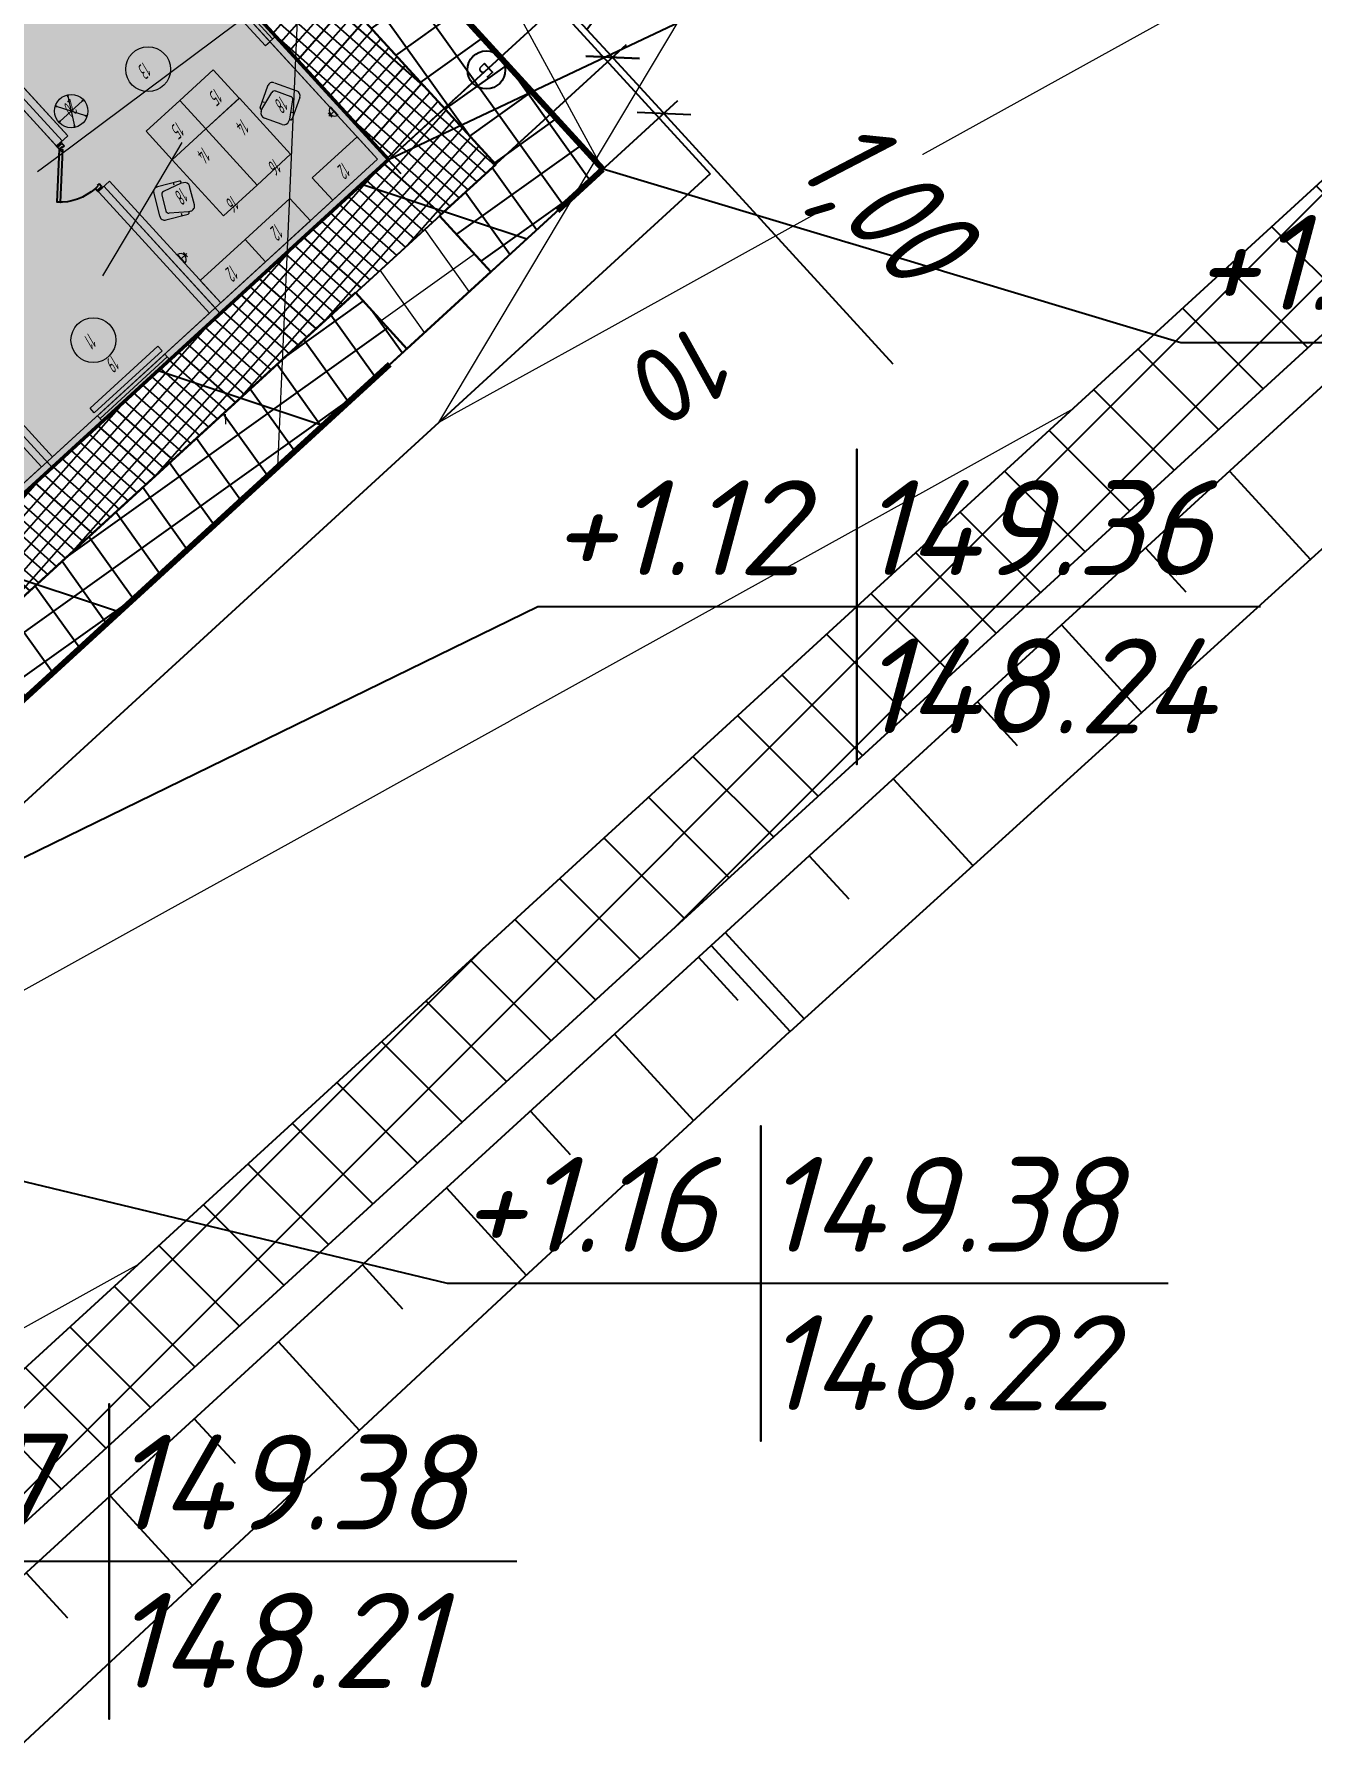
# Model space of a CAD drawing. Header units: metres. Extents: x 2306714 to 2308412, y 453204 to 454783.
# Drawn here: x 2306825.72 to 2306842.54, y 453310.35 to 453332.79 of the extents above; entities that cross this region are included whole.
import ezdxf
from ezdxf.enums import TextEntityAlignment as Align

# ---------------------------------------------------------------- set-up
doc = ezdxf.new("R2010")
doc.units = ezdxf.units.M
doc.linetypes.add('ACAD_ISO02W100', pattern=[15, 12, -3])
doc.linetypes.add('DASHDOT_axis', pattern=[24, 20, -1.5, 1, -1.5])
for name, color, linetype, lineweight in [('280_ПОР_Откосы планировки', 250, 'Continuous', 20), ('ГП_АД том 3.2.6', 250, 'Continuous', 40), ('ГП_Борт_БР100.20.8', 15, 'Continuous', 30), ('ГП_ВП', 1, 'Continuous', 40), ('ГП_Границы ЗУ', 1, 'Continuous', 50), ('ГП_Контур здания', 1, 'Continuous', 40), ('ПД_Проект_Штрих_Тротуар', 24, 'Continuous', 9)]:
    doc.layers.add(name, color=color, linetype=linetype, lineweight=lineweight)
for name, color, linetype in [('АД_серый', 250, 'Continuous'), ('ВП АД', 7, 'Continuous'), ('ГП_здания', 7, 'Continuous'), ('ГП_ПЗМ', 7, 'Continuous'), ('ГП_ПЗМ @ 0.5 (1)', 7, 'Continuous'), ('ГП_Размеры проезд', 7, 'Continuous'), ('ПП_Дорога_Покрытия_Газон', 3, 'Continuous'), ('ТХ здание', 7, 'Continuous'), ('ТХ размеры', 7, 'Continuous')]:
    doc.layers.add(name, color=color, linetype=linetype)
doc.layers.add('ГП_Штриховка отмостки', color=7, linetype='Continuous', true_color=0xfbfccf)
doc.styles.add('ASML', font='isocpeui.ttf')
doc.styles.add('Ck_rus', font='isocpeur.ttf', dxfattribs={"width": 0.8, "oblique": 15, "height": 2.5})
doc.styles.add('GOST 2.304', font='CS_Gost2304.shx', dxfattribs={"width": 0.8})
doc.styles.add('GOST-2.304_Type-B', font='arial.ttf')
doc.styles.add('ISOCPEUR.ttf', font='isocpeur.ttf')
doc.styles.add('СПДС', font='isocpeur.ttf')
doc.dimstyles.new('ASML', dxfattribs={"dimtxt": 2.3, "dimasz": 1.5, "dimexe": 0.5, "dimexo": 0.5, "dimgap": 0.5, "dimtad": 1, "dimzin": 0, "dimdsep": 46, "dimtxsty": 'ASML', "dimblk": 'OBLIQUE', "dimcen": 0.09, "dimdle": 0.5, "dimadec": 0, "dimazin": 0, "dimtfac": 1, "dimtofl": 0, "dimtmove": 0, "dimatfit": 3, "dimldrblk": 'NONE', "dimfxl": 1, "dimtolj": 1, "dimtzin": 0, "dimarcsym": 0})
doc.dimstyles.new('Ck_Линейный р-р', dxfattribs={"dimscale": 0, "dimtxt": 2.5, "dimasz": 1, "dimexe": 0.5, "dimexo": 0.5, "dimtad": 1, "dimzin": 1, "dimtxsty": 'Ck_rus', "dimblk": 'OBLIQUE', "dimcen": 0, "dimdle": 0.1, "dimadec": 0, "dimazin": 0, "dimtfac": 1, "dimtofl": 0, "dimtmove": 1, "dimatfit": 3, "dimfxl": 1, "dimarcsym": 0})

# ---------------------------------------------------------------- blocks, each defined once
blk = doc.blocks.new('АД 3.2.6')
at = {"layer": 'АД_серый'}
h = blk.add_hatch(dxfattribs=at)
h.set_pattern_fill('ANSI37', color=256, scale=0.25)
h.set_pattern_definition([(45, (-2306965.9422, -453205.9558), (-0.56126600757, 0.56126600757), []), (135, (-2306965.9422, -453205.9558), (-0.56126600757, -0.56126600757), [])])
edge = h.paths.add_edge_path()
edge.add_line((1053.932, 1206.085), (1054.025, 1208.205))
edge.add_line((1054.025, 1208.205), (1018.622, 1175.792))
edge.add_line((1018.622, 1175.792), (966.992, 1128.523))
edge.add_line((966.992, 1128.523), (878.484, 1047.491))
edge.add_line((878.484, 1047.491), (841.605, 1013.727))
edge.add_line((841.605, 1013.727), (814.315, 988.742))
edge.add_line((814.315, 988.742), (777.436, 954.979))
edge.add_line((777.436, 954.979), (740.558, 921.215))
edge.add_line((740.558, 921.215), (666.801, 853.688))
edge.add_line((666.801, 853.688), (629.922, 819.925))
edge.add_line((629.922, 819.925), (593.044, 786.161))
edge.add_line((593.044, 786.161), (556.165, 752.398))
edge.add_line((556.165, 752.398), (292.418, 510.929))
edge.add_line((292.418, 510.929), (59.061, 297.283))
edge.add_arc((479.248, -161.67), 622.25, 132.475091, 141.131797)
edge.add_line((-5.231, 228.811), (-27.958, 200.613))
edge.add_arc((-516.719, 594.546), 627.75, 312.475231, 321.131797, ccw=False)
edge.add_line((-92.817, 131.536), (-212.235, 22.206))
edge.add_line((-212.235, 22.206), (-211.222, 21.099))
edge.add_line((-211.222, 21.099), (-91.804, 130.43))
edge.add_arc((-516.719, 594.546), 629.25, 312.475231, 321.131797)
edge.add_line((-26.79, 199.672), (-4.063, 227.87))
edge.add_arc((479.248, -161.67), 620.75, 132.475091, 141.131797, ccw=False)
edge.add_line((60.074, 296.177), (293.446, 509.837))
edge.add_line((293.446, 509.837), (557.178, 751.291))
edge.add_line((557.178, 751.291), (594.057, 785.055))
edge.add_line((594.057, 785.055), (630.935, 818.818))
edge.add_line((630.935, 818.818), (667.814, 852.582))
edge.add_line((667.814, 852.582), (741.571, 920.109))
edge.add_line((741.571, 920.109), (778.449, 953.872))
edge.add_line((778.449, 953.872), (815.328, 987.636))
edge.add_line((815.328, 987.636), (842.618, 1012.621))
edge.add_line((842.618, 1012.621), (879.496, 1046.384))
edge.add_line((879.496, 1046.384), (968.005, 1127.417))
edge.add_line((968.005, 1127.417), (1019.635, 1174.685))
edge.add_line((1019.635, 1174.685), (1053.932, 1206.085))
for p, q in [((-118.536, 105.278, 149.392), (-117.471, 104.115, 149.392)), ((-119.643, 104.265, 149.392), (-119.112, 103.686, 149.392)), ((-120.749, 103.253, 149.392), (-119.693, 102.099, 149.392)), ((-133.475, 103.125, 144.46), (-133.475, 103.125, 144.46)), ((-121.855, 102.24, 149.392), (-121.33, 101.666, 149.392)), ((-122.962, 101.227, 149.392), (-121.915, 100.084, 149.392)), ((-124.068, 100.214, 149.392), (-123.547, 99.645, 149.392)), ((-125.174, 99.201, 149.392), (-124.137, 98.068, 149.392)), ((-125.526, 98.878, 149.997), (-125.008, 98.312, 149.997)), ((-126.633, 97.866, 149.997), (-125.592, 96.729, 149.997)), ((-127.739, 96.853, 149.997), (-127.217, 96.282, 149.997)), ((-128.845, 95.84, 149.997), (-127.795, 94.693, 149.997)), ((-129.952, 94.827, 149.997), (-129.423, 94.249, 149.997)), ((-131.058, 93.814, 149.997), (-129.993, 92.65, 149.997)), ((-132.165, 92.801, 149.997), (-131.628, 92.215, 149.997)), ((-133.271, 91.788, 149.997), (-132.19, 90.607, 149.997)), ((-134.377, 90.775, 149.997), (-133.833, 90.181, 149.997))]:
    blk.add_line(p, q, dxfattribs=at)
blk.add_lwpolyline([(55.347, 301.34, 0.03779), (-9.513, 232.263), (-32.241, 204.064, -0.037789), (-96.531, 135.593), (-104.606, 128.199), (-107.984, 131.887), (-128.748, 112.877), (-125.371, 109.189), (-204.884, 36.392), (-211.3, 43.398), (-222.364, 33.269), (-212.235, 22.206), (-92.817, 131.536, 0.037789), (-27.958, 200.613), (-5.231, 228.811, -0.03779), (59.061, 297.283)], format="xyb", dxfattribs=at)
at = {"layer": 'АД_серый', "flags": 128}
blk.add_lwpolyline([(1344.157, 1465.504), (1278.693, 1409.948, 0.009404), (1222.384, 1360.309), (1074.584, 1224.993), (1077.96, 1221.305), (1065.79, 1210.163), (1057.307, 1202.397), (1053.932, 1206.085), (60.074, 296.177, 0.03779), (-4.063, 227.87), (-26.79, 199.672, -0.037789), (-91.804, 130.43), (-211.222, 21.099), (-212.235, 22.206)], format="xyb", dxfattribs=at)
at = {"layer": 'АД_серый', "linetype": 'Continuous', "flags": 128}
for points in [[(-199.82, 30.86), (-184.364, 45.011), (-165.925, 61.892), (-147.699, 78.578), (-147.485, 78.774), (-147.37, 78.88), (-129.046, 95.656), (-126.833, 97.682), (-125.359, 99.032), (-124.322, 97.9), (-109.509, 111.338), (-98.44, 121.463), (-96.964, 122.812), (-91.04, 128.188), (-90.332, 128.822), (-83.564, 134.97), (-76.311, 142.005), (-72.914, 145.367), (-72.721, 145.56), (-72.604, 145.677), (-69.168, 149.15), (-62.157, 156.424)], [(-199.82, 30.86), (-202.803, 28.129), (-210.884, 20.73), (-211.622, 20.055), (-223.777, 33.331), (-223.039, 34.007), (-214.958, 41.405), (-211.238, 44.811), (-204.822, 37.805), (-190.104, 51.28), (-171.664, 68.162), (-153.439, 84.848), (-153.225, 85.044), (-153.109, 85.15), (-134.786, 101.925), (-126.784, 109.251), (-130.16, 112.939), (-119.723, 122.495), (-107.922, 133.299)], [(-125.359, 99.032), (-110.607, 112.538), (-99.543, 122.667)], [(-198.624, 29.555), (-182.999, 43.52), (-164.547, 60.388), (-146.515, 77.285), (-146.303, 77.483), (-146.188, 77.59), (-127.995, 94.508), (-125.792, 96.545), (-124.323, 97.9)]]:
    blk.add_lwpolyline(points, dxfattribs=at)
blk = doc.blocks.new('A$Cc45fd573')
h = blk.add_hatch(color=1)
h.dxf.hatch_style = 1
h.paths.add_polyline_path([(52.474, 59.624), (65.666, 71.87), (71.79, 65.274), (58.597, 53.028)])
at = {"layer": 'ГП_Штриховка отмостки'}
h = blk.add_hatch(dxfattribs=at)
h.set_pattern_fill('ANSI37', color=8, scale=0.05, angle=-176.0662)
h.set_pattern_definition([(228.933840316, (-2303578.81353, -469156.88798), (0.119689804284, -0.104287646682), []), (318.933840316, (-2303578.81353, -469156.88798), (0.104287646682, 0.119689804284), [])])
h.paths.add_polyline_path([(51.061, 59.676), (65.719, 73.283), (73.203, 65.221), (58.545, 51.614)])
h.paths.add_polyline_path([(52.474, 59.624), (65.666, 71.87), (71.79, 65.274), (58.597, 53.028)], flags=16)
at = {"layer": 'ПД_Проект_Штрих_Тротуар'}
h = blk.add_hatch(dxfattribs=at)
h.set_pattern_fill('ANSI37', color=256, scale=0.25, angle=-9.0804)
h.set_pattern_definition([(35.91960502, (-2303508.4775, -469079.31316), (-0.46565303754, 0.64281125622), []), (125.91960502, (-2303508.4775, -469079.31316), (-0.64281125622, -0.46565303754), [])])
h.paths.add_polyline_path([(71.371, 63.52), (72.05, 62.788), (73.149, 63.809), (72.469, 64.541)])
at = {"layer": 'ПП_Дорога_Покрытия_Газон'}
h = blk.add_hatch(dxfattribs=at)
h.set_pattern_fill('ANSI37', color=256, scale=0.15, angle=-9.0804)
h.set_pattern_definition([(35.919605022, (-2303578.81353, -469156.888), (-0.27939182252, 0.38568675373), []), (125.919605022, (-2303578.81353, -469156.888), (-0.38568675373, -0.27939182252), [])])
h.paths.add_polyline_path([(11.346, 7.8), (3.284, 0.317), (73.203, 65.221)], flags=17)
edge = h.paths.add_edge_path()
edge.add_line((72.051, 62.787), (71.37, 63.52))
edge.add_line((71.37, 63.52), (50.754, 44.383))
edge.add_line((50.754, 44.383), (51.435, 43.649))
edge.add_line((51.435, 43.649), (50.335, 42.629))
edge.add_line((50.335, 42.629), (49.654, 43.362))
edge.add_line((49.654, 43.362), (37.291, 31.885))
edge.add_line((37.291, 31.885), (37.971, 31.152))
edge.add_line((37.971, 31.152), (36.872, 30.131))
edge.add_line((36.872, 30.131), (36.191, 30.864))
edge.add_line((36.191, 30.864), (12.446, 8.821))
edge.add_line((12.446, 8.821), (13.126, 8.088))
edge.add_line((13.126, 8.088), (12.027, 7.068))
edge.add_line((12.027, 7.068), (11.346, 7.8))
edge.add_line((11.346, 7.8), (3.284, 0.317))
edge.add_line((3.284, 0.317), (3.965, -0.416))
edge.add_line((3.965, -0.416), (2.939, -1.369))
edge.add_line((2.939, -1.369), (2.258, -0.636))
edge.add_line((2.258, -0.636), (-3.607, -6.081))
edge.add_line((-3.607, -6.081), (-6.938, -2.487))
edge.add_line((-6.938, -2.487), (17.173, 19.896))
edge.add_line((17.173, 19.896), (14.861, 22.388))
edge.add_line((14.861, 22.388), (39.705, 45.452))
edge.add_line((39.705, 45.452), (39.658, 45.503))
edge.add_line((39.658, 45.503), (52.85, 57.749))
edge.add_line((52.85, 57.749), (51.061, 59.676))
edge.add_line((51.061, 59.676), (65.719, 73.283))
edge.add_line((65.719, 73.283), (73.203, 65.221))
edge.add_line((73.203, 65.221), (72.47, 64.541))
edge.add_line((72.47, 64.541), (73.15, 63.808))
edge.add_line((73.15, 63.808), (74.616, 65.168))
edge.add_line((74.616, 65.168), (65.772, 74.696))
edge.add_line((65.772, 74.696), (49.648, 59.729))
edge.add_line((49.648, 59.729), (51.28, 57.97))
edge.add_line((51.28, 57.97), (13.243, 22.66))
edge.add_line((13.243, 22.66), (15.761, 19.948))
edge.add_line((15.761, 19.948), (-7.622, -1.758))
edge.add_line((-7.622, -1.758), (-2.927, -6.814))
edge.add_line((-2.927, -6.814), (72.051, 62.787))
blk.add_lwpolyline([(11.346, 7.8), (3.284, 0.317), (73.203, 65.221)], close=True)
at = {"layer": 'ГП_Борт_БР100.20.8'}
blk.add_lwpolyline([(14.861, 22.388), (39.705, 45.452), (39.658, 45.503), (52.85, 57.749), (51.061, 59.676), (65.719, 73.283), (73.203, 65.221), (72.47, 64.541), (73.15, 63.808), (72.051, 62.787), (71.37, 63.52), (50.754, 44.383), (51.435, 43.649), (50.336, 42.628), (49.654, 43.362), (37.291, 31.885), (37.971, 31.152), (36.872, 30.131), (36.192, 30.864), (12.446, 8.821)], dxfattribs=at)
at = {"layer": 'ГП_Контур здания', "color": 250, "lineweight": 50, "ltscale": 100}
blk.add_lwpolyline([(52.474, 59.624), (65.666, 71.87), (71.79, 65.274), (58.597, 53.028)], close=True, dxfattribs=at)
at = {"layer": 'ГП_Штриховка отмостки', "color": 8}
blk.add_lwpolyline([(51.061, 59.676), (65.719, 73.283), (73.203, 65.221), (58.545, 51.614)], close=True, dxfattribs=at)
at = {"layer": 'ПП_Дорога_Покрытия_Газон'}
blk.add_lwpolyline([(-2.928, -6.814), (-7.622, -1.758), (15.76, 19.949), (13.243, 22.66), (51.28, 57.97), (49.648, 59.729), (65.772, 74.696), (74.616, 65.168)], close=True, dxfattribs=at)
blk = doc.blocks.new('_Oblique')
at = {"color": 0, "linetype": 'ByBlock', "lineweight": -2}
blk.add_line((-0.5, -0.5), (0.5, 0.5), dxfattribs=at)
blk = doc.blocks.new('*D100')
at = {"layer": 'ГП_Размеры проезд', "color": 0, "lineweight": -2, "transparency": 16777216}
for p, q in [((2306824.49, 453337.944), (2306826.767, 453340.028)), ((2306826.549, 453339.896), (2306832.694, 453333.184)), ((2306830.568, 453331.306), (2306832.844, 453333.39))]:
    blk.add_line(p, q, dxfattribs=at)
at = {"layer": 'ГП_Размеры проезд', "color": 0, "lineweight": -2, "transparency": 16777216, "xscale": 0.5, "yscale": 0.5, "zscale": 0.5}
for p, rotation in [((2306826.583, 453339.859), 132.4750237014015), ((2306832.66, 453333.221), 312.4750237014016)]:
    blk.add_blockref('_Oblique', p, dxfattribs=dict(at, rotation=rotation))
at = {"layer": 'ГП_Размеры проезд', "color": 0, "lineweight": 30, "transparency": 16777216, "insert": (2306830.543, 453337.384), "char_height": 1.25, "attachment_point": 5, "rotation": 312.475, "style": 'Ck_rus', "bg_fill": 3, "box_fill_scale": 1.1, "bg_fill_color": 9, "bg_fill_true_color": 13158600, "bg_fill_transparency": 0}
blk.add_mtext('9,00', dxfattribs=at)
blk = doc.blocks.new('*D101')
at = {"layer": 'ГП_Размеры проезд', "color": 0, "lineweight": -2, "transparency": 16777216}
for p, q in [((2306834.58, 453335.001), (2306832.294, 453337.497)), ((2306832.998, 453332.852), (2306834.58, 453335.001)), ((2306830.568, 453331.306), (2306832.844, 453333.39)), ((2306832.626, 453333.258), (2306833.369, 453332.446)), ((2306831.243, 453330.568), (2306833.52, 453332.652))]:
    blk.add_line(p, q, dxfattribs=at)
at = {"layer": 'ГП_Размеры проезд', "color": 0, "lineweight": -2, "transparency": 16777216, "xscale": 0.5, "yscale": 0.5, "zscale": 0.5}
for p, rotation in [((2306832.66, 453333.221), 132.4750237095579), ((2306833.335, 453332.483), 312.4750237095579)]:
    blk.add_blockref('_Oblique', p, dxfattribs=dict(at, rotation=rotation))
at = {"layer": 'ГП_Размеры проезд', "color": 0, "lineweight": 30, "transparency": 16777216, "insert": (2306834.359, 453337.093), "char_height": 1.25, "attachment_point": 5, "rotation": 312.475, "style": 'Ck_rus', "bg_fill": 3, "box_fill_scale": 1.1, "bg_fill_color": 9, "bg_fill_true_color": 13158600, "bg_fill_transparency": 0}
blk.add_mtext('1,00', dxfattribs=at)
blk = doc.blocks.new('*D102')
at = {"layer": 'ГП_Размеры проезд', "color": 0, "lineweight": -2, "transparency": 16777216}
for p, q in [((2306831.4, 453330.712), (2306833.52, 453332.652)), ((2306833.301, 453332.52), (2306834.045, 453331.709)), ((2306832.076, 453329.974), (2306834.195, 453331.914)), ((2306837.032, 453328.445), (2306834.011, 453331.746))]:
    blk.add_line(p, q, dxfattribs=at)
at = {"layer": 'ГП_Размеры проезд', "color": 0, "lineweight": -2, "transparency": 16777216, "xscale": 0.5, "yscale": 0.5, "zscale": 0.5}
for p, rotation in [((2306833.335, 453332.483), 132.4749646691756), ((2306834.011, 453331.746), 312.4749646691757)]:
    blk.add_blockref('_Oblique', p, dxfattribs=dict(at, rotation=rotation))
at = {"layer": 'ГП_Размеры проезд', "color": 0, "lineweight": 30, "transparency": 16777216, "insert": (2306836.812, 453330.537), "char_height": 1.25, "attachment_point": 5, "rotation": 312.475, "style": 'Ck_rus', "bg_fill": 3, "box_fill_scale": 1.1, "bg_fill_color": 9, "bg_fill_true_color": 13158600, "bg_fill_transparency": 0}
blk.add_mtext('1,00', dxfattribs=at)
blk = doc.blocks.new('BD_Cart_Mark')
at = {"color": 1, "linetype": 'ByBlock', "lineweight": -2, "transparency": 33554687, "style": 'СПДС'}
for tag, p in [('G_C_H_001', (-4.833, 0.833)), ('G_C_H2_001', (-4.833, -3.333))]:
    blk.add_attdef(tag, p, '', height=2.5, dxfattribs=at)
at = {"color": 26, "linetype": 'ByBlock', "lineweight": -2, "transparency": 33554687, "style": 'СПДС'}
blk.add_attdef('G_C_Red_001', (0.583, 0.833), '', height=2.5, dxfattribs=at)
at = {"color": 176, "linetype": 'ByBlock', "lineweight": -2, "transparency": 33554687, "style": 'СПДС'}
blk.add_attdef('G_C_Black_001', (0.583, -3.333), '', height=2.5, dxfattribs=at)
at = {"color": 214, "linetype": 'ByBlock', "lineweight": -2, "transparency": 33554687, "style": 'СПДС'}
blk.add_attdef('G_C_Dop_001', (0.583, -7.5), '', height=2.5, dxfattribs=at)
blk = doc.blocks.new('Площадка НОП парковаязона')
at = {"layer": 'ГП_ПЗМ'}
h = blk.add_hatch(dxfattribs=at)
h.set_pattern_fill('ANSI31', color=1, angle=5156.6202, style=0)
h.set_pattern_definition([(161.62015618, (-2306729.4586, -453201.8055), (-1.001125794, -3.013033711), [])])
h.paths.add_polyline_path([(25.713, 57.762), (25.713, 69.743), (19.841, 64.172)], flags=0)
h.paths.add_polyline_path([(45.713, 76.071), (47.558, 77.76), (45.713, 77.76)], flags=0)
h.paths.add_polyline_path([(65.713, 94.381), (69.403, 97.76), (65.713, 97.76)], flags=0)
h.paths.add_polyline_path([(98.544, 137.76), (90.749, 137.76), (93.578, 140.331), (96.477, 140.173), (98.424, 137.901)], flags=0)
h.paths.add_polyline_path([(91.249, 117.76), (88.286, 117.76), (87.649, 117.176), (87.114, 117.76), (85.713, 117.76), (85.713, 112.692)], flags=0)
h.paths.add_polyline_path([(87.114, 117.76), (85.713, 119.291), (85.713, 117.76)], flags=0)
h.paths.add_polyline_path([(85.713, 127.606), (85.713, 133.19), (90.749, 137.76), (98.544, 137.76), (99.695, 136.418), (101.686, 134.094), (100.375, 132.893), (103.751, 129.206), (91.249, 117.76), (88.286, 117.76), (100.925, 129.331), (94.847, 135.969)], flags=0)
h.paths.add_polyline_path([(85.713, 133.19), (77.256, 125.561), (77.167, 122.502), (77.357, 122.305), (72.344, 117.76), (85.713, 117.76), (85.713, 119.291), (81.571, 123.815), (85.713, 127.606)], flags=0)
h.paths.add_polyline_path([(65.713, 111.768), (65.713, 97.76), (69.403, 97.76), (85.713, 112.692), (85.713, 117.76), (72.344, 117.76)], flags=0)
h.paths.add_polyline_path([(45.713, 77.76), (34.164, 77.76), (41.308, 84.538), (40.356, 85.548), (40.452, 88.908), (45.713, 93.696), (45.713, 87.731), (44.912, 86.998), (45.713, 86.123)], flags=0)
h.paths.add_polyline_path([(65.713, 94.381), (65.713, 97.76), (64.751, 97.76), (65.521, 96.919), (49.369, 82.13), (45.713, 86.123), (45.713, 77.76), (47.558, 77.76)], flags=0)
h.paths.add_polyline_path([(45.713, 93.696), (45.713, 87.731), (56.667, 97.76), (50.211, 97.76)], flags=0)
h.paths.add_polyline_path([(50.211, 97.76), (56.667, 97.76), (61.065, 101.786), (64.751, 97.76), (65.713, 97.76), (65.713, 111.768)], flags=0)
h.paths.add_polyline_path([(25.713, 69.743), (25.713, 57.762), (45.713, 76.071), (45.713, 77.76), (34.164, 77.76)], flags=0)
h.paths.add_polyline_path([(74.746, 113.499), (70.32, 109.447), (74.372, 105.022), (78.797, 109.074)])
h.paths.add_polyline_path([(29.118, 65.894), (30.15, 66.839), (31.299, 65.585), (30.266, 64.64)])
h.paths.add_polyline_path([(33.028, 71.101), (34.986, 68.962), (40.518, 74.026), (38.56, 76.165)])
blk.add_lwpolyline([(100.375, 132.893), (101.686, 134.094), (98.544, 137.76), (90.749, 137.76), (85.713, 133.19), (85.713, 127.606), (94.847, 135.969), (100.925, 129.331), (88.286, 117.76), (91.249, 117.76), (103.751, 129.206)], close=True, dxfattribs=at)
at = {"layer": 'ГП_ПЗМ', "flags": 128}
for points in [[(121.834, 134.7), (116.472, 134.7), (116.472, 136.775), (116.472, 132.625), (116.472, 134.7), (112.272, 134.7), (100.925, 129.331)], [(121.293, 126.921), (115.873, 126.921), (115.873, 128.996), (115.873, 124.846), (115.873, 126.921), (111.358, 126.921), (103.751, 129.206)], [(112.408, 123.444), (107.093, 123.444), (107.093, 125.519), (107.093, 121.369), (107.093, 123.444), (102.893, 123.444), (91.249, 117.76)], [(102.615, 110.878), (97.251, 110.878), (97.251, 112.953), (97.251, 108.803), (97.251, 110.878), (92.996, 110.878), (87.114, 117.76)], [(111.193, 114.535), (105.829, 114.535), (105.829, 116.61), (105.829, 112.46), (105.829, 114.535), (101.703, 114.535), (88.286, 117.76)]]:
    blk.add_lwpolyline(points, dxfattribs=at)
at = {"layer": 'ГП_ПЗМ @ 0.5 (1)'}
ref = blk.add_blockref('BD_Cart_Mark', (115.873, 126.921), dxfattribs=dict(at, xscale=0.5, yscale=0.5, zscale=0.5))
ref.add_attrib('G_C_Red_001', '149.27', (115.91, 127.353), dxfattribs={"layer": '0', "color": 26, "linetype": 'ByBlock', "lineweight": -2, "transparency": 33554687, "height": 1.25, "style": 'ASML'})
ref.add_attrib('G_C_Black_001', '148.20', (115.91, 125.254), dxfattribs={"layer": '0', "color": 176, "linetype": 'ByBlock', "lineweight": -2, "transparency": 33554687, "height": 1.25, "style": 'ASML'})
ref.add_attrib('G_C_H_001', '+1.07', (111.517, 127.353), dxfattribs={"layer": '0', "color": 5, "linetype": 'ByBlock', "lineweight": -2, "transparency": 33554687, "height": 1.25, "style": 'ASML'})
ref = blk.add_blockref('BD_Cart_Mark', (107.093, 123.444), dxfattribs=dict(at, xscale=0.5, yscale=0.5, zscale=0.5))
ref.add_attrib('G_C_Red_001', '149.36', (107.13, 123.861), dxfattribs={"layer": '0', "color": 26, "linetype": 'ByBlock', "lineweight": -2, "transparency": 33554687, "height": 1.25, "style": 'ASML'})
ref.add_attrib('G_C_Black_001', '148.24', (107.13, 121.778), dxfattribs={"layer": '0', "color": 176, "linetype": 'ByBlock', "lineweight": -2, "transparency": 33554687, "height": 1.25, "style": 'ASML'})
ref.add_attrib('G_C_H_001', '+1.12', (103.052, 123.861), dxfattribs={"layer": '0', "color": 5, "linetype": 'ByBlock', "lineweight": -2, "transparency": 33554687, "height": 1.25, "style": 'ASML'})
ref = blk.add_blockref('BD_Cart_Mark', (105.829, 114.535), dxfattribs=dict(at, xscale=0.5, yscale=0.5, zscale=0.5))
ref.add_attrib('G_C_Red_001', '149.38', (105.866, 114.952), dxfattribs={"layer": '0', "color": 26, "linetype": 'ByBlock', "lineweight": -2, "transparency": 33554687, "height": 1.25, "style": 'ASML'})
ref.add_attrib('G_C_Black_001', '148.22', (105.866, 112.868), dxfattribs={"layer": '0', "color": 176, "linetype": 'ByBlock', "lineweight": -2, "transparency": 33554687, "height": 1.25, "style": 'ASML'})
ref.add_attrib('G_C_H_001', '+1.16', (101.862, 114.952), dxfattribs={"layer": '0', "color": 5, "linetype": 'ByBlock', "lineweight": -2, "transparency": 33554687, "height": 1.25, "style": 'ASML'})
ref = blk.add_blockref('BD_Cart_Mark', (97.251, 110.878), dxfattribs=dict(at, xscale=0.5, yscale=0.5, zscale=0.5))
ref.add_attrib('G_C_Red_001', '149.38', (97.288, 111.295), dxfattribs={"layer": '0', "color": 26, "linetype": 'ByBlock', "lineweight": -2, "transparency": 33554687, "height": 1.25, "style": 'ASML'})
ref.add_attrib('G_C_Black_001', '148.21', (97.288, 109.212), dxfattribs={"layer": '0', "color": 176, "linetype": 'ByBlock', "lineweight": -2, "transparency": 33554687, "height": 1.25, "style": 'ASML'})
ref.add_attrib('G_C_H_001', '+1.17', (93.155, 111.311), dxfattribs={"layer": '0', "color": 5, "linetype": 'ByBlock', "lineweight": -2, "transparency": 33554687, "height": 1.25, "style": 'ASML'})
blk = doc.blocks.new('Откос парковая 5 этап')
at = {"layer": '280_ПОР_Откосы планировки'}
h = blk.add_hatch(dxfattribs=at)
h.set_pattern_fill('GRASS', color=110, scale=0.02, style=0)
h.set_pattern_definition([(90, (39.45958, -132.47252), (-0.3592102448, 0.3592102448), [0.09525, -0.6231704896]), (45, (39.4596, -132.4725), (-0.35921024484, 0.35921024484), [0.09525, -0.41275]), (135, (39.4596, -132.4725), (-0.35921024484, -0.35921024484), [0.09525, -0.41275])])
edge = h.paths.add_edge_path()
edge.add_line((2306749.3, 453265.978), (2306770.766, 453286.343))
edge.add_line((2306770.766, 453286.343), (2306769.814, 453287.343))
edge.add_arc((2306771.561, 453288.979), 2.394, 133.6006, 223.1278, ccw=False)
edge.add_line((2306769.91, 453290.713), (2306806.815, 453324.11))
edge.add_line((2306806.815, 453324.11), (2306806.628, 453324.301))
edge.add_arc((2306808.15, 453325.795), 2.133, 132.3117, 224.4595, ccw=False)
edge.add_line((2306806.714, 453327.372), (2306823.024, 453342.137))
edge.add_arc((2306824.403, 453340.647), 2.031, 40.9819, 132.7766, ccw=False)
edge.add_line((2306825.936, 453341.979), (2306831.144, 453335.899))
edge.add_line((2306831.144, 453335.899), (2306829.834, 453334.699))
edge.add_line((2306829.834, 453334.699), (2306824.431, 453340.599))
edge.add_line((2306824.431, 453340.599), (2306808.204, 453325.744))
edge.add_line((2306808.204, 453325.744), (2306809.752, 453323.978))
edge.add_line((2306809.752, 453323.978), (2306771.545, 453288.928))
edge.add_line((2306771.545, 453288.928), (2306773.883, 453286.206))
edge.add_line((2306773.883, 453286.206), (2306750.477, 453264.693))
edge.add_line((2306750.477, 453264.693), (2306749.3, 453265.978))
blk = doc.blocks.new('*U122')
at = {"ltscale": 100}
blk.add_lwpolyline([(54, 39), (83, 11), (577, 505), (549, 533)], close=True, dxfattribs=at)
blk.add_arc((55, 38), 700, 0, 44.865, dxfattribs=at)
at = {"layer": 'ТХ здание', "ltscale": 100}
for p, q in [((20, 38), (20, -37)), ((51, 38), (20, 38)), ((53, -4), (53, 36)), ((757, -4), (757, 38)), ((757, 38), (790, 38)), ((790, 38), (790, -37)), ((20, -37), (65, -37)), ((65, -4), (53, -4)), ((65, -37), (65, -4)), ((745, -37), (745, -4)), ((745, -4), (757, -4)), ((790, -37), (745, -37))]:
    blk.add_line(p, q, dxfattribs=at)
for points in [[(20, -37), (0, -37), (0, 38), (20, 38)], [(790, -37), (810, -37), (810, 38), (790, 38)]]:
    blk.add_lwpolyline(points, close=True, dxfattribs=at)
blk.add_circle((53, 38), 2, dxfattribs=at)
blk = doc.blocks.new('АБК 5 этап')
at = {"layer": 'ГП_здания', "lineweight": 13, "ltscale": 10}
for p, q in [((5725, 8825), (4525, 8825)), ((718, 7848), (718, 7996)), ((718, 7922), (817, 7922)), ((794, 7884), (794, 7961)), ((3516, 7995), (3416, 7995)), ((3440, 8033), (3440, 7956)), ((3516, 8069), (3516, 7921)), ((931, 7483), (1197, 7624)), ((1222, 7604), (1021, 7446)), ((1125, 7587), (1140, 7559)), ((1221, 7617), (1226, 7606)), ((1250, 7618), (1222, 7604)), ((1342, 7589), (1458, 7369)), ((2908, 7589), (2792, 7369)), ((3000, 7618), (3028, 7604)), ((3029, 7617), (3024, 7606)), ((3028, 7604), (3229, 7446)), ((3319, 7483), (3053, 7624)), ((3125, 7587), (3110, 7559)), ((1048, 7115), (902, 7391)), ((1109, 7206), (1010, 7392)), ((1407, 7228), (1141, 7087)), ((1403, 7261), (1159, 7185)), ((1320, 7219), (1335, 7191)), ((1430, 7277), (1403, 7261)), ((1414, 7251), (1407, 7263)), ((2820, 7277), (2847, 7261)), ((2836, 7251), (2843, 7263)), ((2843, 7228), (3109, 7087)), ((2847, 7261), (3091, 7185)), ((2930, 7219), (2915, 7191)), ((3141, 7206), (3240, 7392)), ((3202, 7115), (3348, 7391)), ((675, 6675), (675, 5475)), ((3725, 6604), (3524, 6604)), ((3172, 5409), (3373, 5759)), ((3172, 5759), (3373, 5409)), ((3725, 5794), (3524, 5794)), ((3725, 5794), (3725, 3973)), ((3071, 5584), (3474, 5584))]:
    blk.add_line(p, q, dxfattribs=at)
for points in [[(18625, 8537), (18625, 8875), (625, 8875), (625, 8647), (625, 2610)], [(3625, 644), (3625, -125), (625, -125), (625, 8875), (3625, 8875), (3625, 6604)], [(3525, 644), (3525, -25), (725, -25), (725, 8775), (3525, 8775), (3525, 6604)], [(725, 8647), (725, 8775), (18525, 8775)], [(3524, 5794), (3525, 3061), (725, 3061), (725, 8775), (3525, 8775), (3525, 6604)], [(725, 8775), (725, 8375), (1525, 8375), (1525, 8775), (725, 8775)], [(1925, 8775), (1925, 8375), (2725, 8375), (2725, 8775), (1925, 8775)], [(2725, 8775), (2725, 8375), (3525, 8375), (3525, 8775), (2725, 8775)], [(3625, 8775), (3625, 8875), (6625, 8875)], [(3625, 8875), (3625, 8775)], [(3625, 6604), (3625, 8875), (6625, 8875), (6625, -125), (3625, -125), (3625, 644)], [(3625, 6604), (3625, 8775)], [(3725, 6549), (3725, 8775)], [(3725, 6549), (3725, 8775), (6525, 8775), (6524, 4883)], [(5725, 8875), (5725, 8775), (4525, 8775), (4525, 8875), (5725, 8875)], [(6625, 8775), (6625, 8875), (9625, 8875)], [(6625, 8875), (6625, 8775)], [(1525, 7954), (1525, 6954), (2125, 6954), (2125, 7954), (1525, 7954)], [(2725, 7954), (2725, 6954), (2125, 6954), (2125, 7954), (2725, 7954)], [(625, 6675), (725, 6675), (725, 5475), (625, 5475), (625, 6675)], [(3725, 1399), (3725, 5904)], [(3525, 5794), (3525, 1454)], [(3625, -124), (3625, 1454), (3625, 5794)], [(3625, 1454), (3625, 5794)], [(3625, 5794), (3625, 1454)]]:
    blk.add_lwpolyline(points, dxfattribs=at)
for points in [[(6625, 8875), (9625, 8875), (9625, -125), (6625, -125)], [(6725, 8775), (9525, 8775), (9525, -25), (6725, -25)], [(4520, 8718), (5731, 8718), (5731, 8637), (4520, 8637)], [(1527, 6954), (2125, 6954), (2125, 6446), (1527, 6446)], [(2125, 6954), (2723, 6954), (2723, 6446), (2125, 6446)], [(725, 5470), (725, 6680), (806, 6680), (806, 5470)]]:
    blk.add_lwpolyline(points, close=True, dxfattribs=at)
for centre, radius in [((5093, 8005), 295), ((2153, 5861), 295), ((3272, 5584), 220), ((3172, 5759), 7.19), ((3373, 5759), 7.19), ((3071, 5584), 7.19), ((3172, 5409), 7.19), ((3373, 5409), 7.19), ((3474, 5584), 7.19)]:
    blk.add_circle(centre, radius, dxfattribs=at)
for centre, radius, start, end in [((706, 7922), 75.1, 278.605, 81.395), ((3527, 7995), 75.1, 98.605, 261.395), ((963, 7423), 68.5, 117.8858, 207.8858), ((1048, 7412), 42.8, 128.3601, 207.8858), ((1205, 7609), 17.1, 27.8858, 117.8858), ((1282, 7557), 68.5, 27.8858, 117.8858), ((2968, 7557), 68.5, 62.1142, 152.1142), ((3045, 7609), 17.1, 62.1142, 152.1142), ((3202, 7412), 42.8, 332.1142, 51.6399), ((3287, 7423), 68.5, 332.1142, 62.1142), ((1147, 7226), 42.8, 207.8858, 287.4116), ((1399, 7243), 17.1, 297.8858, 27.8858), ((1398, 7337), 68.5, 297.8858, 27.8858), ((2852, 7337), 68.5, 152.1142, 242.1142), ((2851, 7243), 17.1, 152.1142, 242.1142), ((3103, 7226), 42.8, 252.5884, 332.1142), ((1109, 7147), 68.5, 207.8858, 297.8858), ((3141, 7147), 68.5, 242.1142, 332.1142)]:
    blk.add_arc(centre, radius, start, end, dxfattribs=at)
at = {"layer": 'ТХ размеры', "linetype": 'DASHDOT_axis', "ltscale": 50, "flags": 128}
for points in [[(625, 9125), (625, 8875), (625, -1625)], [(18780, 8875), (-375, 8875), (-875, 8875)]]:
    blk.add_lwpolyline(points, dxfattribs=at)
at = {"layer": 'ТХ размеры', "linetype": 'Continuous'}
blk.add_circle((-1125, 8875), 250, dxfattribs=at)
at = {"layer": 'ГП_здания', "lineweight": 13, "ltscale": 10, "xscale": -1, "rotation": 270}
blk.add_blockref('*U122', (3687, 5794), dxfattribs=at)
at = {"layer": 'ГП_здания', "lineweight": 13, "ltscale": 10, "style": 'GOST 2.304', "oblique": 12, "width": 0.6}
for s, p in [('12', (1079, 8487)), ('12', (2279, 8487)), ('12', (3079, 8487)), ('19', (5038, 8310)), ('11', (5063, 7887)), ('16', (1716, 7837)), ('16', (2454, 7821)), ('18', (1095, 7290)), ('18', (2880, 7290)), ('14', (1675, 7166)), ('14', (2302, 7094)), ('15', (1665, 6634)), ('15', (2331, 6619)), ('13', (2123, 5743)), ('20', (3167, 5453))]:
    blk.add_text(s, height=200, dxfattribs=at).set_placement(p)
at = {"layer": 'ТХ размеры', "style": 'GOST-2.304_Type-B'}
blk.add_text('Б', height=175, dxfattribs=at).set_placement((-1195, 8787))

msp = doc.modelspace()

# ---------------------------------------------------------------- linework, layer by layer
at = {"layer": 'ВП АД', "color": 5, "linetype": 'Continuous', "lineweight": 20, "flags": 128}
for points, elevation in [([(2306851.664, 453339.094), (2306850.123, 453338.241), (2306849.79, 453338.056), (2306847.816, 453336.963), (2306847.682, 453336.889), (2306847.281, 453336.666), (2306841.356, 453333.385), (2306836.127, 453330.489), (2306832.921, 453328.714), (2306831.252, 453327.789), (2306831.047, 453327.676), (2306835.435, 453335.029), (2306839.964, 453342.618)], 149.1), ([(2306833.817, 453336.991), (2306825.999, 453331.149), (2306825.766, 453330.976)], 149.3), ([(2306826.625, 453329.61), (2306827.195, 453330.566), (2306827.671, 453331.363)], 149.2), ([(2306828.246, 453327.654), (2306828.238, 453327.788), (2306828.238, 453327.788)], 149.3), ([(2306839.371, 453327.839), (2306838.137, 453327.156), (2306837.497, 453326.801), (2306831.989, 453323.751)], 149.2), ([(2306818.754, 453316.421), (2306820.005, 453317.114), (2306820.629, 453317.459), (2306827.491, 453321.26), (2306829.063, 453322.13), (2306830.19, 453322.754), (2306830.495, 453322.924), (2306831.988, 453323.75)], 149.2), ([(2306827.078, 453316.585), (2306826.795, 453316.428), (2306825.204, 453315.547), (2306822.211, 453313.889), (2306816.77, 453310.876), (2306808.717, 453306.415), (2306808.336, 453306.205), (2306807.701, 453305.853), (2306807.653, 453305.826), (2306807.569, 453305.78), (2306806.462, 453305.167)], 149.3)]:
    msp.add_lwpolyline(points, dxfattribs=dict(at, elevation=elevation))

# ---------------------------------------------------------------- block references
at = {"layer": 'ГП_АД том 3.2.6'}
msp.add_blockref('АД 3.2.6', (2306959.994, 453221.76), dxfattribs=at)

# ---------------------------------------------------------------- texts
at = {"layer": 'ВП АД', "color": 5, "linetype": 'Continuous', "lineweight": 15, "style": 'ISOCPEUR.ttf'}
msp.add_text('10', height=1, rotation=208.9798, dxfattribs=at).set_placement((2306834.225, 453328.293, 149.1), align=Align.MIDDLE_CENTER)

# ---------------------------------------------------------------- next in the draw order: block references
at = {"layer": 'ГП_здания', "rotation": 359.6050368473819}
msp.add_blockref('A$Cc45fd573', (2306758.146, 453266.36), dxfattribs=at)

# ---------------------------------------------------------------- next in the draw order: linework, layer by layer
at = {"layer": 'ГП_ВП', "color": 1, "linetype": 'Continuous', "lineweight": 20, "elevation": 149.3, "flags": 128}
msp.add_lwpolyline([(2306828.929, 453327.093), (2306828.959, 453327.793), (2306829.046, 453329.759), (2306829.25, 453334.387)], dxfattribs=at)
at = {"layer": 'ГП_Границы ЗУ', "color": 1, "linetype": 'ACAD_ISO02W100', "lineweight": 80, "elevation": 148.638}
msp.add_lwpolyline([(2306749.3, 453265.978), (2306755.172, 453259.567), (2306833.209, 453331.012), (2306829.833, 453334.699), (2306831.144, 453335.899), (2306825.936, 453341.979, 0.423418), (2306823.024, 453342.137), (2306806.714, 453327.372, 0.423455), (2306806.625, 453324.299), (2306806.815, 453324.11), (2306771.396, 453292.091), (2306769.91, 453290.713, 0.412391), (2306769.814, 453287.343), (2306770.766, 453286.343), (2306752.19, 453268.731)], format="xyb", close=True, dxfattribs=at)

# ---------------------------------------------------------------- next in the draw order: block references
at = {"layer": 'ГП_здания', "xscale": 0.001, "yscale": 0.001, "zscale": 0.001, "rotation": 222.4750236622653}
msp.add_blockref('АБК 5 этап', (2306824.851, 453338.105), dxfattribs=at)

# ---------------------------------------------------------------- next in the draw order: dimensions: what is measured, and where the dimension line sits
at = {"layer": 'ГП_Размеры проезд', "lineweight": 30}
dim = msp.add_aligned_dim(p1=(2306824.306, 453337.775), p2=(2306830.384, 453331.137), distance=3.086, dimstyle='Ck_Линейный р-р', override={"dimgap": 1, "dimtfill": 1}, dxfattribs=at)
dim.commit()
dim.dimension.update_dxf_attribs({"geometry": '*D100', "text_midpoint": (2306830.543, 453337.384)})

# ---------------------------------------------------------------- next in the draw order: dimensions: what is measured, and where the dimension line sits
dim = msp.add_linear_dim(base=(2306833.335, 453332.483), p1=(2306830.384, 453331.137), p2=(2306831.059, 453330.399), angle=312.475, dimstyle='Ck_Линейный р-р', override={"dimgap": 1, "dimtfill": 1}, dxfattribs=at)
dim.commit()
dim.dimension.update_dxf_attribs({"geometry": '*D101', "text_midpoint": (2306834.242, 453335.37), "dimtype": 161})

# ---------------------------------------------------------------- next in the draw order: dimensions: what is measured, and where the dimension line sits
dim = msp.add_linear_dim(base=(2306834.011, 453331.746), p1=(2306831.216, 453330.543), p2=(2306831.891, 453329.805), angle=312.475, dimstyle='Ck_Линейный р-р', override={"dimgap": 1, "dimtfill": 1}, dxfattribs=at)
dim.commit()
dim.dimension.update_dxf_attribs({"geometry": '*D102', "text_midpoint": (2306835.595, 453329.424), "dimtype": 161})

# ---------------------------------------------------------------- next in the draw order: block references
msp.add_blockref('Откос парковая 5 этап', (0, 0))
at = {"layer": 'ГП_ПЗМ'}
msp.add_blockref('Площадка НОП парковаязона', (2306729.459, 453201.806), dxfattribs=at)

# ---------------------------------------------------------------- next in the draw order: leaders
at = {"layer": 'ГП_ВП', "color": 7, "linetype": 'Continuous', "lineweight": 20}
msp.add_leader([(2306833.209, 453331.012, 149.271), (2306830.967, 453335.131, 149.271), (2306832.81, 453336.82, 149.271)], dimstyle='ASML', override={"dimscale": 1, "dimasz": 2.5, "dimclrd": 7, "dimldrblk": 'None', "dimlwd": 20}, dxfattribs=at)

doc.saveas('drawing.dxf')
